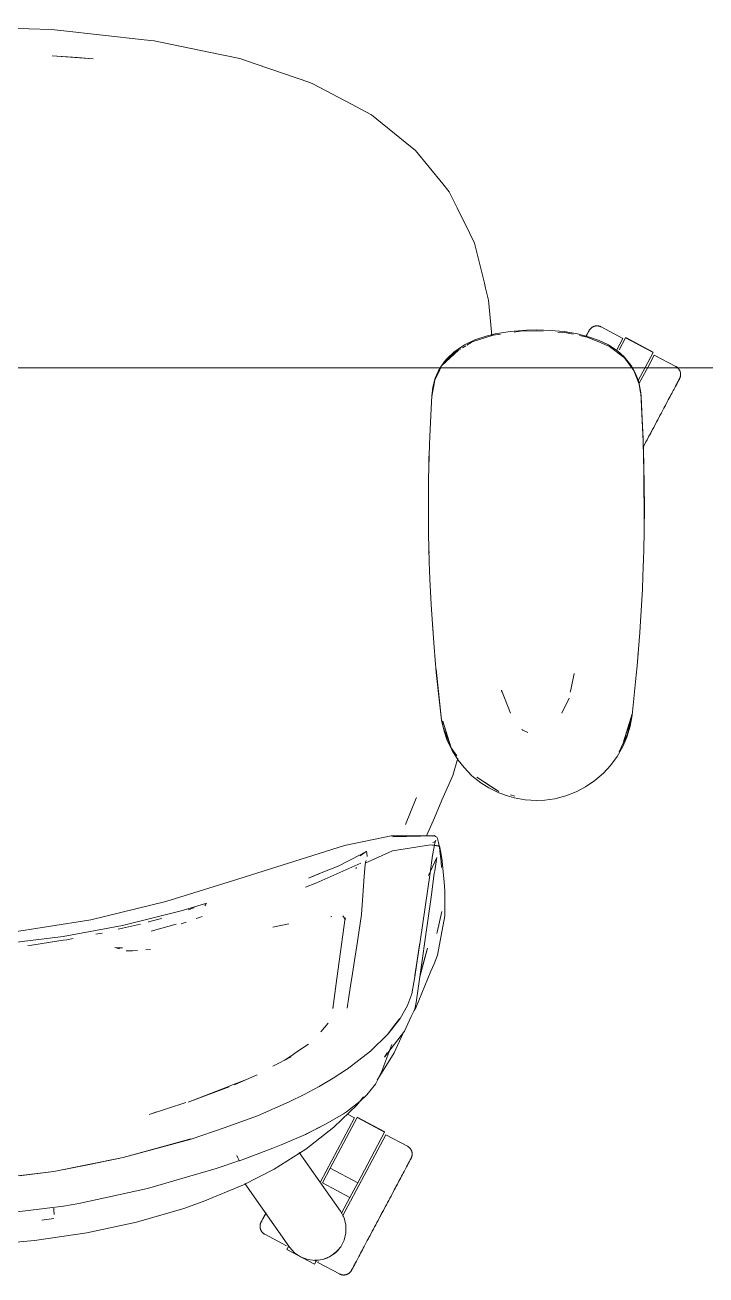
# Model space of a CAD drawing. Header units: millimetres. Extents: x 79795 to 317870, y -36033 to 97293.
# Drawn here: x 163740 to 164046, y 15942 to 16503 of the extents above; entities that cross this region are included whole.
import ezdxf

# ---------------------------------------------------------------- set-up
doc = ezdxf.new("R2010")
doc.units = ezdxf.units.MM
doc.header["$MEASUREMENT"] = 0
doc.layers.add('G-IMPT', color=8, linetype='CONTINUOUS', lineweight=9)
doc.layers.add('I-FURN', color=8, linetype='CONTINUOUS', lineweight=9)

msp = doc.modelspace()

# ---------------------------------------------------------------- linework, layer by layer
at = {"layer": 'G-IMPT'}
for p, q in [((163741.98, 16501.67), (163689.8, 16503.38)), ((163741.98, 16501.67), (163751.92, 16501.35)), ((163756.29, 16500.87), (163751.92, 16501.35)), ((163756.29, 16500.87), (163793.74, 16496.74)), ((163798.16, 16496.25), (163793.74, 16496.74)), ((163819.1, 16491.9), (163798.16, 16496.25)), ((163752.46, 16489.47), (163763.79, 16488.83)), ((163752.46, 16489.47), (163770.74, 16488.22)), ((163770.74, 16488.22), (163763.79, 16488.83)), ((163819.1, 16491.9), (163822.78, 16491.14)), ((163822.78, 16491.14), (163836.6, 16488.27)), ((163844.04, 16485.75), (163836.6, 16488.27)), ((163844.04, 16485.75), (163868.13, 16477.6)), ((163869.79, 16476.73), (163868.13, 16477.6)), ((163889.29, 16466.43), (163869.79, 16476.73)), ((163889.29, 16466.43), (163890.67, 16465.7)), ((163895.8, 16463), (163890.67, 16465.7)), ((163895.8, 16463), (163910.93, 16450.79)), ((163915.6, 16447.03), (163910.93, 16450.79)), ((163927.77, 16432.08), (163915.6, 16447.03)), ((163927.77, 16432.08), (163930.74, 16428.43)), ((163930.74, 16428.43), (163934.27, 16421.26)), ((163939.91, 16409.8), (163934.27, 16421.26)), ((163939.91, 16409.8), (163942.06, 16405.43)), ((163942.06, 16405.43), (163946.46, 16387.49)), ((163946.46, 16387.49), (163947.05, 16385.12)), ((163948.34, 16379.83), (163947.05, 16385.12)), ((163949.79, 16363.95), (163948.34, 16379.83)), ((163951.25, 16364.63), (163958.01, 16365.75)), ((163965.33, 16366.32), (163958.01, 16365.75)), ((163962.67, 16365.81), (163959.89, 16365.42)), ((163962.67, 16365.81), (163969.83, 16366.04)), ((163965.33, 16366.32), (163969.83, 16366.41)), ((163969.83, 16366.41), (163976.17, 16366.23)), ((163972.94, 16365.85), (163969.83, 16366.04)), ((163982.32, 16365.67), (163976.17, 16366.23)), ((163982.66, 16365.25), (163979.45, 16365.45)), ((163982.32, 16365.67), (163988.25, 16364.67)), ((163986.41, 16364.48), (163982.66, 16365.25)), ((163937.6, 16359.71), (163936.23, 16358.9)), ((163938.1, 16359.31), (163936.66, 16358.44)), ((163942.24, 16361.92), (163937.6, 16359.71)), ((163941.02, 16361.05), (163938.56, 16359.59)), ((163950.41, 16364.08), (163941.02, 16361.05)), ((163947.32, 16363.65), (163942.24, 16361.92)), ((163947.32, 16363.65), (163951.25, 16364.63)), ((163953.7, 16364.54), (163950.41, 16364.08)), ((163993.73, 16363.24), (163988.25, 16364.67)), ((163992.62, 16363.21), (163989.16, 16363.92)), ((163992.62, 16363.21), (163998.24, 16360.89)), ((163993.73, 16363.24), (163998.07, 16361.65)), ((164002.14, 16359.67), (163998.07, 16361.65)), ((164002.64, 16359.05), (163998.24, 16360.89)), ((164002.14, 16359.67), (164006.19, 16357.02)), ((163934.8, 16357.28), (163927.41, 16350.38)), ((163932.71, 16356.09), (163927.41, 16350.38)), ((163929.72, 16353.59), (163928.59, 16352.27)), ((163933.18, 16355.87), (163929.64, 16352.79)), ((163929.72, 16353.59), (163932.77, 16356.46)), ((163935.87, 16357.97), (163932.71, 16356.09)), ((163932.77, 16356.46), (163936.23, 16358.9)), ((163934.8, 16357.28), (163933.33, 16356)), ((164009.43, 16353.83), (164002.64, 16359.05)), ((164006.19, 16357.02), (164009.23, 16354.35)), ((164012.31, 16350.61), (164009.23, 16354.35)), ((164012.7, 16349.41), (164009.43, 16353.83)), ((163926.31, 16348.14), (163924.2, 16343.88)), ((163926.39, 16349.05), (163924.4, 16344.73)), ((163926.31, 16348.14), (163926.93, 16349.41)), ((163926.63, 16349.41), (163928.59, 16352.27)), ((163927.41, 16350.38), (163929.64, 16352.79)), ((164012.99, 16349.41), (164012.31, 16350.61)), ((164013.59, 16348.2), (164012.7, 16349.41)), ((164014.26, 16347.17), (164012.99, 16349.41)), ((164016.01, 16342.01), (164013.59, 16348.2)), ((163924.2, 16343.88), (163922.83, 16336.54)), ((163923.33, 16340.77), (163924.4, 16344.73)), ((164014.26, 16347.17), (164015.66, 16343.53)), ((164016.02, 16342.19), (164015.66, 16343.53)), ((163922.55, 16331.1), (163922.83, 16336.76)), ((163922.83, 16336.76), (163923.33, 16340.77)), ((164016.01, 16342.01), (164016.59, 16338.16)), ((164016.02, 16342.19), (164016.47, 16339.79)), ((164016.72, 16338.14), (164016.47, 16339.79)), ((164017.77, 16317.57), (164016.72, 16338.14)), ((164017.81, 16316.36), (164016.72, 16338.14)), ((164016.72, 16338.14), (164016.83, 16336.54)), ((163922.55, 16331.1), (163921.93, 16318.54)), ((164017.81, 16316.36), (164016.83, 16336.54)), ((163921.43, 16299.33), (163921.81, 16314.99)), ((163921.81, 16314.99), (163921.93, 16318.54)), ((164018.27, 16296.17), (164017.77, 16317.57)), ((164018.11, 16306.01), (164017.77, 16317.57)), ((164017.77, 16317.57), (164017.81, 16316.36)), ((164018.27, 16296.17), (164017.81, 16316.36)), ((163921.75, 16311.59), (163921.61, 16308.27)), ((163921.61, 16306.05), (163921.61, 16308.27)), ((164018.23, 16275.99), (164018.11, 16306.01)), ((164018.27, 16296.17), (164018.11, 16306.01)), ((164018.11, 16306.01), (164018.32, 16286.78)), ((163921.43, 16299.33), (163921.38, 16294.81)), ((164018.25, 16298.21), (164018.18, 16300.12)), ((164018.23, 16296.17), (164018.25, 16298.21)), ((163921.38, 16294.81), (163921.39, 16280.1)), ((164018.23, 16275.99), (164018.27, 16296.17)), ((164018.23, 16275.99), (164018.32, 16286.78)), ((163921.46, 16274.63), (163921.39, 16280.1)), ((164018.23, 16275.99), (164018.06, 16267.57)), ((163921.46, 16274.63), (163921.75, 16262.32)), ((163921.6, 16267.85), (163921.6, 16269.93)), ((163921.67, 16266.19), (163921.6, 16267.85)), ((164017.67, 16255.81), (164018.06, 16267.57)), ((164017.92, 16262.63), (164017.94, 16264.13)), ((163922.05, 16254.44), (163921.75, 16262.32)), ((164017.81, 16260.7), (164017.92, 16262.63)), ((163922.05, 16254.44), (163922.59, 16243.14)), ((164017.67, 16255.81), (164017.42, 16249.79)), ((164016.61, 16235.65), (164017.42, 16249.79)), ((163923.15, 16234.27), (163922.59, 16243.14)), ((164016.28, 16230.56), (164016.61, 16235.65)), ((163923.15, 16234.27), (163923.88, 16223.98)), ((163923.29, 16232.22), (163923.2, 16234.13)), ((163923.29, 16232.22), (163923.42, 16230.81)), ((164016.28, 16230.56), (164015.04, 16215.5)), ((163924.86, 16212.58), (163923.88, 16223.98)), ((164015.63, 16222.38), (164015.46, 16220.7)), ((163927.22, 16191.14), (163924.76, 16214.1)), ((163924.76, 16214.1), (163926.88, 16193.96)), ((164015.04, 16215.5), (164014.69, 16211.37)), ((163927.22, 16191.14), (163924.86, 16212.58)), ((163986.82, 16212.16), (163985.24, 16204.73)), ((164014.69, 16211.37), (164012.78, 16193.45)), ((163954.11, 16204.66), (163954.29, 16203.79)), ((163954.11, 16204.66), (163958.26, 16194.24)), ((163984.99, 16203.79), (163985.24, 16204.73)), ((163981.21, 16194.33), (163984.48, 16201.11)), ((163927.22, 16191.14), (163926.88, 16193.96)), ((163927.22, 16191.14), (163928.37, 16186.18)), ((163927.43, 16191.07), (163928.01, 16188.01)), ((164012.78, 16193.96), (164008.95, 16181.5)), ((164010.74, 16184.99), (164012.66, 16193.4)), ((164012.78, 16193.96), (164011.87, 16190.65)), ((164012.78, 16193.45), (164011.89, 16188.4)), ((163931.62, 16178.79), (163927.8, 16190.65)), ((163930.71, 16181.5), (163927.8, 16190.65)), ((163928.01, 16188.01), (163931.62, 16178.79)), ((163929.82, 16182.05), (163928.37, 16186.18)), ((163963.78, 16186.71), (163963.33, 16187.01)), ((163966.01, 16185.7), (163963.78, 16186.71)), ((164008.95, 16181.5), (164011.87, 16190.65)), ((164010.42, 16183.54), (164011.89, 16188.4)), ((163932.01, 16177.47), (163929.82, 16182.05)), ((163931.62, 16178.79), (163930.71, 16181.5)), ((164010.74, 16184.99), (164007, 16176.93)), ((164008.61, 16179.3), (164010.42, 16183.54)), ((163931.62, 16178.79), (163934.04, 16175.21)), ((163932.01, 16177.47), (163934.74, 16173.14)), ((163932.3, 16166.31), (163934.55, 16174.13)), ((164003.11, 16170.78), (164006.1, 16174.86)), ((164008.61, 16179.3), (164006.1, 16174.86)), ((163937.36, 16169.84), (163934.74, 16173.14)), ((163940.91, 16166.23), (163937.36, 16169.84)), ((164003.11, 16170.78), (163999.94, 16167.34)), ((163932.3, 16166.31), (163927.44, 16155.18)), ((163940.91, 16166.23), (163944.89, 16163.04)), ((163953.04, 16159.18), (163943.09, 16165.5)), ((163949.36, 16161.34), (163943.09, 16165.5)), ((163948.43, 16160.78), (163944.89, 16163.04)), ((163991.94, 16161.19), (163996.1, 16164.02)), ((163996.1, 16164.02), (163999.94, 16167.34)), ((163952.94, 16158.53), (163948.43, 16160.78)), ((163953.04, 16159.18), (163949.36, 16161.34)), ((163952.94, 16158.53), (163957.72, 16156.82)), ((163958.15, 16157.62), (163960.18, 16157)), ((163978.19, 16155.9), (163983.06, 16157.16)), ((163987.77, 16159), (163983.06, 16157.16)), ((163991.94, 16161.19), (163987.77, 16159)), ((163910.99, 16144.29), (163915.91, 16156.15)), ((163916.02, 16156.41), (163915.91, 16156.15)), ((163927.44, 16155.18), (163924.02, 16147.35)), ((163959.84, 16156.26), (163957.72, 16156.82)), ((163964.79, 16155.38), (163959.84, 16156.26)), ((163969.83, 16155.08), (163964.79, 16155.38)), ((163969.83, 16155.08), (163973.68, 16155.26)), ((163978.19, 16155.9), (163973.68, 16155.26)), ((163924.02, 16147.35), (163920.45, 16139.18)), ((163833.36, 16118.96), (163883.6, 16134.95)), ((163883.6, 16134.95), (163904.56, 16139.15)), ((163904.56, 16139.15), (163923.42, 16139.19)), ((163905.26, 16132.52), (163922.3, 16135.23)), ((163905.44, 16138.71), (163923.89, 16139.29)), ((163905.44, 16138.71), (163923.42, 16139.19)), ((163925.88, 16134.54), (163922.3, 16135.23)), ((163925.88, 16134.54), (163922.34, 16135.17)), ((163922.34, 16135.17), (163926.29, 16134.78)), ((163924, 16139.32), (163923.14, 16139.13)), ((163923.14, 16139.13), (163923.25, 16139.15)), ((163923.42, 16139.19), (163923.25, 16139.15)), ((163924.35, 16136.68), (163923.25, 16130.42)), ((163923.81, 16136.34), (163923.31, 16136.26)), ((163923.89, 16139.29), (163923.42, 16139.19)), ((163923.81, 16136.34), (163924.35, 16136.66)), ((163924, 16139.32), (163924.58, 16138.92)), ((163924.19, 16136.06), (163924.74, 16137.16)), ((163924.19, 16136.06), (163924.35, 16136.68)), ((163924.35, 16136.66), (163924.74, 16137.16)), ((163925.07, 16138.55), (163924.58, 16138.92)), ((163925.07, 16138.55), (163925.39, 16138.01)), ((163925.94, 16136.15), (163925.39, 16138.01)), ((163926.48, 16132.87), (163925.94, 16136.15)), ((163926.74, 16132.46), (163926.29, 16134.78)), ((163880.88, 16125.53), (163890.99, 16130.8)), ((163893.45, 16132.15), (163890.74, 16130.31)), ((163893.45, 16132.15), (163890.99, 16130.8)), ((163905.26, 16132.52), (163892.96, 16126.93)), ((163893.45, 16132.15), (163893.28, 16132.19)), ((163893.58, 16132.13), (163893.45, 16132.15)), ((163893.72, 16131.44), (163893.58, 16132.13)), ((163893.89, 16129.91), (163893.72, 16131.44)), ((163921.36, 16121.46), (163925.15, 16129.45)), ((163922.13, 16122.56), (163923.25, 16130.42)), ((163925.15, 16129.45), (163925.01, 16128.58)), ((163926.48, 16132.87), (163926.55, 16132.26)), ((163927.07, 16127.57), (163926.55, 16132.26)), ((163926.74, 16132.46), (163927.55, 16128.21)), ((163870.78, 16117.97), (163890.93, 16126.9)), ((163880.88, 16125.53), (163872.41, 16122.27)), ((163888.77, 16124.52), (163889.04, 16124.96)), ((163892.54, 16121.1), (163892.79, 16124.51)), ((163892.83, 16124.88), (163892.79, 16124.51)), ((163892.83, 16124.88), (163893.11, 16127.34)), ((163893.11, 16127.34), (163893.14, 16127.4)), ((163893.41, 16128.17), (163893.14, 16127.4)), ((163924.18, 16123.56), (163923.96, 16122.26)), ((163925.01, 16128.58), (163924.18, 16123.56)), ((163927.07, 16127.57), (163927.28, 16124.98)), ((163927.59, 16127.74), (163927.55, 16128.21)), ((163928.39, 16118.41), (163927.59, 16127.74)), ((163833.36, 16118.96), (163803.38, 16109.78)), ((163866.19, 16116.23), (163870.78, 16117.97)), ((163867.51, 16120.25), (163872.62, 16122.28)), ((163872.41, 16122.27), (163867.51, 16120.25)), ((163872.62, 16122.28), (163869.08, 16120.88)), ((163892.54, 16121.1), (163891.9, 16112.25)), ((163917.58, 16091.69), (163922.13, 16122.56)), ((163922.52, 16111.6), (163923.96, 16122.26)), ((163928.39, 16118.41), (163928.74, 16114.46)), ((163891.28, 16104.01), (163891.9, 16112.25)), ((163928.74, 16114.46), (163928.73, 16110.29)), ((163769.7, 16101.46), (163803.38, 16109.78)), ((163810.34, 16105.55), (163820.76, 16108.62)), ((163815.53, 16106.71), (163813.43, 16105.96)), ((163815.53, 16106.71), (163816.19, 16106.95)), ((163821.03, 16108.69), (163820.76, 16108.62)), ((163821.02, 16107.73), (163821.4, 16108.34)), ((163821.02, 16107.73), (163821.16, 16107.94)), ((163821.33, 16108.76), (163821.03, 16108.69)), ((163821.56, 16108.82), (163821.33, 16108.76)), ((163821.79, 16108.73), (163821.56, 16108.82)), ((163922.52, 16111.6), (163915.85, 16064.38)), ((163928.71, 16103.32), (163928.73, 16110.29)), ((163769.7, 16101.46), (163731.78, 16095.47)), ((163784.02, 16099), (163810.34, 16105.55)), ((163796.91, 16100.85), (163795.77, 16100.53)), ((163796.91, 16100.85), (163800.91, 16101.97)), ((163800.91, 16101.97), (163801.6, 16102.17)), ((163818.09, 16102.42), (163817.08, 16102.05)), ((163818.09, 16102.42), (163819.75, 16103.03)), ((163877.94, 16102.92), (163877.6, 16102.87)), ((163880.27, 16075.08), (163884.01, 16102.42)), ((163882.89, 16103.27), (163884.14, 16101.71)), ((163884.01, 16102.42), (163884.06, 16102.15)), ((163884.1, 16101.92), (163884.06, 16102.15)), ((163891.27, 16103.93), (163889.06, 16088.72)), ((163891.27, 16103.93), (163891.28, 16104.01)), ((163927.3, 16105.18), (163925.25, 16095.88)), ((163928.71, 16103.32), (163925.47, 16085.62)), ((163784.02, 16099), (163757.35, 16094.07)), ((163771.98, 16095.03), (163774.79, 16095.56)), ((163782.03, 16097.23), (163784, 16097.68)), ((163790.75, 16099.23), (163784, 16097.68)), ((163790.75, 16099.23), (163792.05, 16099.57)), ((163795.77, 16100.53), (163795.59, 16100.49)), ((163808.14, 16099.52), (163796.84, 16096.36)), ((163810.32, 16099.71), (163812.54, 16100.43)), ((163851.47, 16098.24), (163858.72, 16099.65)), ((163925.25, 16095.88), (163925.1, 16095.3)), ((163757.35, 16094.07), (163730.43, 16090.77)), ((163743.2, 16090.15), (163741.54, 16089.97)), ((163751.72, 16091.45), (163743.2, 16090.15)), ((163751.72, 16091.45), (163757.34, 16092.3)), ((163757.34, 16092.3), (163758.97, 16092.55)), ((163761.88, 16093.1), (163758.97, 16092.55)), ((163917.48, 16091.09), (163915.19, 16075.92)), ((163917.58, 16091.69), (163915.25, 16076.5)), ((163917.48, 16091.09), (163915.25, 16076.5)), ((163781.66, 16088.9), (163780.61, 16089.11)), ((163780.61, 16089.11), (163782.56, 16088.43)), ((163781.66, 16088.9), (163783.96, 16088.87)), ((163783.82, 16088.85), (163783.96, 16088.87)), ((163785.67, 16087.57), (163790.72, 16087.66)), ((163785.67, 16087.57), (163788.45, 16087.58)), ((163790.72, 16087.66), (163788.45, 16087.58)), ((163794.52, 16087.98), (163796.61, 16088.19)), ((163888.82, 16087.16), (163886.95, 16075.39)), ((163889.06, 16088.72), (163888.82, 16087.16)), ((163920.98, 16088.8), (163917.47, 16075.86)), ((163920.98, 16088.8), (163917.62, 16076.91)), ((163925.47, 16085.62), (163923.88, 16081.77)), ((163915.69, 16061.95), (163922.49, 16078.4)), ((163922.49, 16078.4), (163923.88, 16081.77)), ((163880.27, 16075.08), (163878.49, 16061.73)), ((163885.63, 16066.9), (163886.69, 16073.73)), ((163886.69, 16073.73), (163886.95, 16075.39)), ((163913.89, 16068.25), (163915.19, 16075.92)), ((163912.13, 16063.46), (163913.89, 16068.25)), ((163878.49, 16061.73), (163878.64, 16062.2)), ((163885.63, 16066.9), (163884.88, 16061.82)), ((163908.63, 16057.2), (163911.92, 16063.04)), ((163912.13, 16063.46), (163911.92, 16063.04)), ((163914.92, 16060.78), (163915.69, 16061.95)), ((163915.85, 16064.38), (163915.2, 16061.39)), ((163908.31, 16056.98), (163902.91, 16050.03)), ((163903.21, 16050.24), (163908.63, 16057.2)), ((163908.31, 16056.98), (163905.72, 16053.6)), ((163910.57, 16051.45), (163913.64, 16058.03)), ((163913.64, 16058.03), (163915.2, 16061.39)), ((163872.99, 16051.23), (163876.33, 16055.14)), ((163901.66, 16039.8), (163910.57, 16051.45)), ((163902.91, 16050.03), (163905.72, 16053.6)), ((163905.95, 16041.69), (163909.93, 16050.32)), ((163861.23, 16041.46), (163866.36, 16044.96)), ((163866.36, 16044.96), (163867.46, 16045.71)), ((163903.21, 16050.24), (163895.31, 16042.5)), ((163904.89, 16045.46), (163900.38, 16033.55)), ((163851.56, 16035.83), (163859.67, 16040.01)), ((163856.89, 16038.51), (163860.65, 16041.07)), ((163856.89, 16038.51), (163859.67, 16040.01)), ((163860.65, 16041.07), (163861.23, 16041.46)), ((163895.31, 16042.5), (163884.88, 16034.48)), ((163898.82, 16030.24), (163905.95, 16041.69)), ((163901.66, 16039.8), (163902.77, 16041.75)), ((163878.52, 16030.43), (163884.62, 16034.31)), ((163884.88, 16034.48), (163884.62, 16034.31)), ((163899.31, 16031.32), (163900.38, 16033.55)), ((163839.67, 16029.76), (163832.59, 16027.04)), ((163839.67, 16029.76), (163834.23, 16027.45)), ((163844.52, 16031.95), (163839.67, 16029.76)), ((163878.52, 16030.43), (163872.29, 16026.66)), ((163898.13, 16028.88), (163897.52, 16027.75)), ((163898.13, 16028.88), (163899.31, 16031.32)), ((163898.82, 16030.24), (163898.32, 16029.47)), ((163813.42, 16019.66), (163831.82, 16026.48)), ((163813.42, 16019.66), (163830.86, 16026.37)), ((163830.86, 16026.37), (163832.59, 16027.04)), ((163865.5, 16023.09), (163858.78, 16019.71)), ((163865.5, 16023.09), (163872.29, 16026.66)), ((163890.63, 16019.99), (163893.65, 16022.88)), ((163897.52, 16027.75), (163893.65, 16022.88)), ((163795.94, 16014.13), (163812.43, 16019.38)), ((163844.55, 16013.53), (163858.78, 16019.71)), ((163889.21, 16018.32), (163878.92, 16008.36)), ((163890.63, 16019.99), (163884.5, 16015.27)), ((163892.21, 16021.99), (163889.21, 16018.32)), ((163795.94, 16014.13), (163799.38, 16015.2)), ((163844.55, 16013.53), (163829.67, 16008.07)), ((163875.21, 16009.68), (163883.21, 16014.41)), ((163884.5, 16015.27), (163883.21, 16014.41)), ((163814.75, 16003.06), (163829.67, 16008.07)), ((163866.16, 16005.15), (163875.21, 16009.68)), ((163866.16, 16005.15), (163874.61, 16009.37)), ((163866.31, 15998.56), (163878.92, 16008.36)), ((163866.6, 16005.37), (163875.21, 16009.68)), ((163875.21, 16009.68), (163874.61, 16009.37)), ((163784.26, 15994.68), (163814.67, 16003.11)), ((163784.26, 15994.68), (163814.75, 16003.06)), ((163801.5, 15999.33), (163814.67, 16003.11)), ((163855.2, 16000.38), (163851.52, 15998.9)), ((163866.16, 16005.15), (163855.2, 16000.38)), ((163866.6, 16005.37), (163866.16, 16005.15)), ((163784.26, 15994.68), (163753.13, 15988.5)), ((163784.26, 15994.68), (163753.21, 15988.51)), ((163784.26, 15994.68), (163769.23, 15991.6)), ((163801.5, 15999.33), (163784.26, 15994.68)), ((163835.78, 15994.6), (163835.35, 15995.65)), ((163835.35, 15995.65), (163835.58, 15995.06)), ((163835.78, 15994.6), (163835.58, 15995.06)), ((163835.78, 15994.6), (163836.05, 15993.95)), ((163835.78, 15994.6), (163836.16, 15993.77)), ((163851.52, 15998.9), (163836.56, 15993.33)), ((163866.31, 15998.56), (163852.02, 15989.58)), ((163753.13, 15988.5), (163769.23, 15991.6)), ((163795.19, 15980.82), (163826.02, 15989.76)), ((163826.02, 15989.76), (163829.63, 15990.96)), ((163836.56, 15993.37), (163829.63, 15990.96)), ((163836.05, 15993.95), (163836.16, 15993.77)), ((163836.43, 15993.36), (163836.16, 15993.77)), ((163836.16, 15993.77), (163836.38, 15993.37)), ((163836.43, 15993.36), (163836.38, 15993.37)), ((163836.43, 15993.36), (163836.56, 15993.37)), ((163836.56, 15993.33), (163836.43, 15993.36)), ((163852.02, 15989.58), (163838.24, 15982.49)), ((163721.57, 15984.72), (163753.13, 15988.5)), ((163721.61, 15984.68), (163753.21, 15988.51)), ((163753.13, 15988.5), (163737.65, 15986.56)), ((163795.19, 15980.82), (163764.4, 15974.15)), ((163820.27, 15974.97), (163838.24, 15982.49)), ((163727.31, 15969.15), (163757.48, 15972.97)), ((163753.17, 15971.17), (163753.14, 15971.96)), ((163757.48, 15972.97), (163764.4, 15974.15)), ((163811.54, 15971.9), (163790.29, 15965.72)), ((163811.54, 15971.9), (163820.27, 15974.97)), ((163753.21, 15967.32), (163747.8, 15966.67)), ((163753.17, 15971.17), (163753.24, 15969.08)), ((163753.24, 15969.08), (163753.24, 15969.19)), ((163767.93, 15960.91), (163744.51, 15957.42)), ((163790.29, 15965.72), (163767.93, 15960.91)), ((163744.51, 15957.42), (163718.94, 15955.16))]:
    msp.add_line(p, q, dxfattribs=at)
at = {"layer": 'I-FURN'}
for p, q in [((163992.84, 16364.84), (163992.66, 16364.51)), ((163992.74, 16364.67), (163992.91, 16364.99)), ((163992.99, 16365.14), (163992.84, 16364.84)), ((163992.91, 16364.99), (163993.06, 16365.26)), ((163993.13, 16365.4), (163992.99, 16365.14)), ((163993.06, 16365.26), (163993.19, 16365.51)), ((163993.25, 16365.62), (163993.13, 16365.4)), ((163993.19, 16365.51), (163993.3, 16365.71)), ((163993.34, 16365.8), (163993.25, 16365.62)), ((163993.3, 16365.71), (163993.38, 16365.87)), ((163993.42, 16365.94), (163993.34, 16365.8)), ((163993.38, 16365.87), (163993.45, 16365.99)), ((163993.47, 16366.04), (163993.42, 16365.94)), ((163993.45, 16365.99), (163993.49, 16366.07)), ((163993.5, 16366.1), (163993.47, 16366.04)), ((163993.49, 16366.07), (163993.51, 16366.11)), ((163993.52, 16366.12), (163993.5, 16366.1)), ((163993.51, 16366.11), (163993.52, 16366.12)), ((163993.52, 16366.12), (163993.59, 16366.26)), ((163993.59, 16366.26), (163993.68, 16366.4)), ((163993.68, 16366.4), (163993.77, 16366.53)), ((163993.77, 16366.53), (163993.86, 16366.66)), ((163993.86, 16366.66), (163993.96, 16366.79)), ((163993.96, 16366.79), (163994.07, 16366.91)), ((163994.07, 16366.91), (163994.18, 16367.03)), ((163994.18, 16367.03), (163994.29, 16367.14)), ((163994.29, 16367.14), (163994.41, 16367.25)), ((163994.41, 16367.25), (163994.53, 16367.36)), ((163994.53, 16367.36), (163994.66, 16367.46)), ((163994.66, 16367.46), (163994.79, 16367.55)), ((163994.79, 16367.55), (163994.93, 16367.64)), ((163994.93, 16367.64), (163995.06, 16367.72)), ((163995.06, 16367.72), (163995.21, 16367.8)), ((163995.21, 16367.8), (163995.35, 16367.87)), ((163995.35, 16367.87), (163995.5, 16367.94)), ((163995.5, 16367.94), (163995.65, 16368)), ((163995.65, 16368), (163995.8, 16368.05)), ((163995.8, 16368.05), (163995.95, 16368.1)), ((163995.95, 16368.1), (163996.11, 16368.14)), ((163996.11, 16368.14), (163996.26, 16368.18)), ((163996.26, 16368.18), (163996.42, 16368.2)), ((163996.42, 16368.2), (163996.58, 16368.23)), ((163996.58, 16368.23), (163996.74, 16368.24)), ((163996.74, 16368.24), (163996.9, 16368.25)), ((163996.9, 16368.25), (163997.07, 16368.26)), ((163997.07, 16368.26), (163997.23, 16368.25)), ((163997.23, 16368.25), (163997.39, 16368.25)), ((163997.39, 16368.25), (163997.55, 16368.23)), ((163997.55, 16368.23), (163997.71, 16368.21)), ((163997.71, 16368.21), (163997.87, 16368.18)), ((163997.87, 16368.18), (163998.02, 16368.14)), ((163998.02, 16368.14), (163998.18, 16368.1)), ((163998.18, 16368.1), (163998.33, 16368.06)), ((163998.33, 16368.06), (163998.49, 16368)), ((163998.49, 16368), (163998.64, 16367.94)), ((163998.64, 16367.94), (163998.78, 16367.88)), ((163998.78, 16367.88), (163998.93, 16367.81)), ((163998.93, 16367.81), (163998.97, 16367.79)), ((164008.65, 16362.64), (163998.97, 16367.79)), ((163992.12, 16363.49), (163992.34, 16363.92)), ((163992.46, 16364.14), (163992.24, 16363.73)), ((163992.34, 16363.92), (163992.55, 16364.31)), ((163992.66, 16364.51), (163992.46, 16364.14)), ((163992.55, 16364.31), (163992.74, 16364.67)), ((164005.89, 16357.44), (164008.65, 16362.64)), ((164007.07, 16357.53), (164009.88, 16362.82)), ((164009.88, 16362.82), (164022.24, 16356.25)), ((164022.33, 16356.42), (164009.97, 16362.99)), ((164022.24, 16356.25), (164018.68, 16349.55)), ((164019.97, 16349.84), (164022.78, 16355.12)), ((164032.46, 16349.97), (164022.78, 16355.12)), ((162889.83, 16349.41), (164489.83, 16349.41)), ((164489.83, 16349.41), (162889.83, 16349.41)), ((164018.68, 16349.55), (164015.59, 16343.74)), ((164016.04, 16342.46), (164019.97, 16349.84)), ((164032.46, 16349.97), (164032.61, 16349.9)), ((164032.61, 16349.9), (164032.74, 16349.81)), ((164032.74, 16349.81), (164032.88, 16349.72)), ((164032.88, 16349.72), (164033.01, 16349.63)), ((164033.01, 16349.63), (164033.13, 16349.53)), ((164033.13, 16349.53), (164033.26, 16349.42)), ((164033.26, 16349.42), (164033.37, 16349.31)), ((164033.37, 16349.31), (164033.49, 16349.2)), ((164033.49, 16349.2), (164033.6, 16349.08)), ((164033.6, 16349.08), (164033.7, 16348.96)), ((164033.7, 16348.96), (164033.8, 16348.83)), ((164033.8, 16348.83), (164033.89, 16348.7)), ((164033.89, 16348.7), (164033.98, 16348.56)), ((164033.98, 16348.56), (164034.07, 16348.43)), ((164034.07, 16348.43), (164034.14, 16348.28)), ((164034.14, 16348.28), (164034.22, 16348.14)), ((164034.22, 16348.14), (164034.28, 16347.99)), ((164034.28, 16347.99), (164034.34, 16347.84)), ((164032.73, 16341.89), (164032.96, 16342.32)), ((164033.08, 16342.54), (164032.86, 16342.13)), ((164032.96, 16342.32), (164033.17, 16342.72)), ((164033.27, 16342.91), (164033.08, 16342.54)), ((164033.17, 16342.72), (164033.36, 16343.07)), ((164033.45, 16343.25), (164033.27, 16342.91)), ((164033.36, 16343.07), (164033.53, 16343.39)), ((164033.61, 16343.55), (164033.45, 16343.25)), ((164033.53, 16343.39), (164033.68, 16343.67)), ((164033.75, 16343.8), (164033.61, 16343.55)), ((164033.68, 16343.67), (164033.8, 16343.91)), ((164033.86, 16344.02), (164033.75, 16343.8)), ((164033.8, 16343.91), (164033.91, 16344.11)), ((164033.96, 16344.2), (164033.86, 16344.02)), ((164033.91, 16344.11), (164034, 16344.27)), ((164034.03, 16344.34), (164033.96, 16344.2)), ((164034, 16344.27), (164034.06, 16344.39)), ((164034.09, 16344.44), (164034.03, 16344.34)), ((164034.06, 16344.39), (164034.11, 16344.48)), ((164034.12, 16344.5), (164034.09, 16344.44)), ((164034.11, 16344.48), (164034.13, 16344.52)), ((164034.13, 16344.52), (164034.12, 16344.5)), ((164034.15, 16344.56), (164034.13, 16344.52)), ((164034.13, 16344.52), (164034.13, 16344.52)), ((164034.22, 16344.71), (164034.15, 16344.56)), ((164034.29, 16344.85), (164034.22, 16344.71)), ((164034.35, 16345), (164034.29, 16344.85)), ((164034.34, 16347.84), (164034.4, 16347.69)), ((164034.4, 16345.16), (164034.35, 16345)), ((164034.4, 16347.69), (164034.44, 16347.54)), ((164034.45, 16345.31), (164034.4, 16345.16)), ((164034.44, 16347.54), (164034.49, 16347.38)), ((164034.49, 16345.47), (164034.45, 16345.31)), ((164034.49, 16347.38), (164034.52, 16347.23)), ((164034.52, 16345.62), (164034.49, 16345.47)), ((164034.52, 16347.23), (164034.55, 16347.07)), ((164034.55, 16345.78), (164034.52, 16345.62)), ((164034.55, 16347.07), (164034.57, 16346.91)), ((164034.57, 16345.94), (164034.55, 16345.78)), ((164034.57, 16346.91), (164034.59, 16346.75)), ((164034.59, 16346.1), (164034.57, 16345.94)), ((164034.59, 16346.75), (164034.6, 16346.59)), ((164034.6, 16346.26), (164034.59, 16346.1)), ((164034.6, 16346.59), (164034.6, 16346.42)), ((164034.6, 16346.42), (164034.6, 16346.26)), ((164029.87, 16336.51), (164030.25, 16337.23)), ((164030.25, 16337.23), (164030.62, 16337.92)), ((164030.62, 16337.92), (164030.97, 16338.59)), ((164030.97, 16338.59), (164031.31, 16339.22)), ((164031.31, 16339.22), (164031.63, 16339.82)), ((164031.8, 16340.13), (164031.49, 16339.55)), ((164031.63, 16339.82), (164031.93, 16340.39)), ((164032.09, 16340.68), (164031.8, 16340.13)), ((164031.93, 16340.39), (164032.22, 16340.93)), ((164032.36, 16341.2), (164032.09, 16340.68)), ((164032.22, 16340.93), (164032.48, 16341.43)), ((164032.62, 16341.68), (164032.36, 16341.2)), ((164032.48, 16341.43), (164032.73, 16341.89)), ((164032.86, 16342.13), (164032.62, 16341.68)), ((164027.06, 16331.23), (164026.59, 16330.34)), ((164026.81, 16330.75), (164027.28, 16331.64)), ((164027.53, 16332.11), (164027.06, 16331.23)), ((164027.28, 16331.64), (164027.74, 16332.51)), ((164027.99, 16332.97), (164027.53, 16332.11)), ((164027.74, 16332.51), (164028.19, 16333.36)), ((164028.43, 16333.8), (164027.99, 16332.97)), ((164028.19, 16333.36), (164028.63, 16334.18)), ((164028.63, 16334.18), (164029.06, 16334.98)), ((164029.06, 16334.98), (164029.47, 16335.76)), ((164029.47, 16335.76), (164029.87, 16336.51)), ((164024.08, 16325.63), (164023.56, 16324.65)), ((164023.8, 16325.1), (164024.32, 16326.07)), ((164024.6, 16326.59), (164024.08, 16325.63)), ((164024.32, 16326.07), (164024.83, 16327.04)), ((164025.11, 16327.55), (164024.6, 16326.59)), ((164024.83, 16327.04), (164025.34, 16327.99)), ((164025.61, 16328.5), (164025.11, 16327.55)), ((164025.34, 16327.99), (164025.84, 16328.93)), ((164026.1, 16329.43), (164025.61, 16328.5)), ((164025.84, 16328.93), (164026.33, 16329.85)), ((164026.59, 16330.34), (164026.1, 16329.43)), ((164026.33, 16329.85), (164026.81, 16330.75)), ((164020.62, 16319.12), (164021.16, 16320.12)), ((164021.44, 16320.66), (164020.91, 16319.66)), ((164021.16, 16320.12), (164021.69, 16321.12)), ((164021.98, 16321.67), (164021.44, 16320.66)), ((164021.69, 16321.12), (164022.22, 16322.13)), ((164022.51, 16322.67), (164021.98, 16321.67)), ((164022.22, 16322.13), (164022.75, 16323.12)), ((164023.04, 16323.66), (164022.51, 16322.67)), ((164022.75, 16323.12), (164023.28, 16324.11)), ((164023.56, 16324.65), (164023.04, 16323.66)), ((164023.28, 16324.11), (164023.8, 16325.1)), ((164018.25, 16314.66), (164017.73, 16313.68)), ((164017.97, 16314.13), (164018.49, 16315.11)), ((164018.78, 16315.65), (164018.25, 16314.66)), ((164018.49, 16315.11), (164019.02, 16316.11)), ((164019.31, 16316.65), (164018.78, 16315.65)), ((164019.02, 16316.11), (164019.55, 16317.11)), ((164019.84, 16317.65), (164019.31, 16316.65)), ((164019.55, 16317.11), (164020.09, 16318.11)), ((164020.37, 16318.65), (164019.84, 16317.65)), ((164020.09, 16318.11), (164020.62, 16319.12)), ((164020.91, 16319.66), (164020.37, 16318.65)), ((163872.83, 15983.81), (163888.09, 16012.51)), ((163877.25, 15989.98), (163889.32, 16012.69)), ((163888.09, 16012.51), (163884.94, 16014.18)), ((163889.32, 16012.69), (163901.68, 16006.12)), ((163901.77, 16006.29), (163889.41, 16012.86)), ((163901.68, 16006.12), (163889.61, 15983.41)), ((163882.76, 15968.39), (163902.22, 16004.99)), ((163911.9, 15999.84), (163902.22, 16004.99)), ((163911.9, 15999.84), (163912.05, 15999.77)), ((163863.36, 15997.01), (163881.86, 15970.58)), ((163912.05, 15999.77), (163912.18, 15999.68)), ((163912.18, 15999.68), (163912.32, 15999.59)), ((163912.32, 15999.59), (163912.45, 15999.5)), ((163912.45, 15999.5), (163912.57, 15999.4)), ((163912.57, 15999.4), (163912.7, 15999.29)), ((163912.7, 15999.29), (163912.81, 15999.18)), ((163912.81, 15999.18), (163912.93, 15999.07)), ((163912.93, 15999.07), (163913.04, 15998.95)), ((163913.04, 15998.95), (163913.14, 15998.83)), ((163913.14, 15998.83), (163913.24, 15998.7)), ((163913.24, 15998.7), (163913.33, 15998.57)), ((163913.33, 15998.57), (163913.42, 15998.43)), ((163913.48, 15994.21), (163913.4, 15994.07)), ((163913.42, 15998.43), (163913.51, 15998.3)), ((163913.44, 15994.14), (163913.5, 15994.26)), ((163913.53, 15994.31), (163913.48, 15994.21)), ((163913.5, 15994.26), (163913.55, 15994.35)), ((163913.51, 15998.3), (163913.58, 15998.15)), ((163913.56, 15994.37), (163913.53, 15994.31)), ((163913.55, 15994.35), (163913.57, 15994.39)), ((163913.57, 15994.39), (163913.56, 15994.37)), ((163913.59, 15994.43), (163913.57, 15994.39)), ((163913.57, 15994.39), (163913.57, 15994.39)), ((163913.58, 15998.15), (163913.66, 15998.01)), ((163913.66, 15994.58), (163913.59, 15994.43)), ((163913.66, 15998.01), (163913.72, 15997.86)), ((163913.73, 15994.72), (163913.66, 15994.58)), ((163913.72, 15997.86), (163913.78, 15997.71)), ((163913.79, 15994.87), (163913.73, 15994.72)), ((163913.78, 15997.71), (163913.84, 15997.56)), ((163913.84, 15995.03), (163913.79, 15994.87)), ((163913.84, 15997.56), (163913.88, 15997.41)), ((163913.89, 15995.18), (163913.84, 15995.03)), ((163913.88, 15997.41), (163913.93, 15997.25)), ((163913.93, 15995.34), (163913.89, 15995.18)), ((163913.93, 15997.25), (163913.96, 15997.1)), ((163913.96, 15995.49), (163913.93, 15995.34)), ((163913.96, 15997.1), (163913.99, 15996.94)), ((163913.99, 15995.65), (163913.96, 15995.49)), ((163913.99, 15996.94), (163914.01, 15996.78)), ((163914.02, 15995.81), (163913.99, 15995.65)), ((163914.01, 15996.78), (163914.03, 15996.62)), ((163914.03, 15995.97), (163914.02, 15995.81)), ((163914.03, 15996.62), (163914.04, 15996.46)), ((163914.04, 15996.13), (163914.03, 15995.97)), ((163914.04, 15996.46), (163914.04, 15996.29)), ((163914.04, 15996.29), (163914.04, 15996.13)), ((163873.72, 15983.34), (163877.25, 15989.98)), ((163877.25, 15989.98), (163889.61, 15983.41)), ((163910.41, 15988.46), (163910.75, 15989.09)), ((163910.75, 15989.09), (163911.07, 15989.69)), ((163911.24, 15990), (163910.93, 15989.42)), ((163911.07, 15989.69), (163911.37, 15990.26)), ((163911.53, 15990.55), (163911.24, 15990)), ((163911.37, 15990.26), (163911.66, 15990.8)), ((163911.8, 15991.07), (163911.53, 15990.55)), ((163911.66, 15990.8), (163911.92, 15991.3)), ((163912.06, 15991.55), (163911.8, 15991.07)), ((163911.92, 15991.3), (163912.17, 15991.76)), ((163912.3, 15992), (163912.06, 15991.55)), ((163912.17, 15991.76), (163912.4, 15992.19)), ((163912.52, 15992.41), (163912.3, 15992)), ((163912.4, 15992.19), (163912.61, 15992.59)), ((163912.71, 15992.78), (163912.52, 15992.41)), ((163912.61, 15992.59), (163912.8, 15992.94)), ((163912.89, 15993.12), (163912.71, 15992.78)), ((163912.8, 15992.94), (163912.97, 15993.26)), ((163913.05, 15993.42), (163912.89, 15993.12)), ((163912.97, 15993.26), (163913.12, 15993.54)), ((163913.19, 15993.67), (163913.05, 15993.42)), ((163913.12, 15993.54), (163913.24, 15993.78)), ((163913.3, 15993.89), (163913.19, 15993.67)), ((163913.24, 15993.78), (163913.35, 15993.98)), ((163913.4, 15994.07), (163913.3, 15993.89)), ((163913.35, 15993.98), (163913.44, 15994.14)), ((163858.94, 15954.52), (163838.92, 15983.11)), ((163873.72, 15983.34), (163886.08, 15976.77)), ((163889.61, 15983.41), (163886.08, 15976.77)), ((163907.18, 15982.38), (163907.63, 15983.23)), ((163907.87, 15983.67), (163907.43, 15982.84)), ((163907.63, 15983.23), (163908.07, 15984.05)), ((163908.07, 15984.05), (163908.5, 15984.85)), ((163908.5, 15984.85), (163908.91, 15985.63)), ((163908.91, 15985.63), (163909.31, 15986.38)), ((163909.31, 15986.38), (163909.69, 15987.1)), ((163909.69, 15987.1), (163910.06, 15987.79)), ((163910.06, 15987.79), (163910.41, 15988.46)), ((163904.55, 15977.42), (163904.04, 15976.46)), ((163904.27, 15976.91), (163904.78, 15977.86)), ((163905.05, 15978.37), (163904.55, 15977.42)), ((163904.78, 15977.86), (163905.28, 15978.8)), ((163905.54, 15979.3), (163905.05, 15978.37)), ((163905.28, 15978.8), (163905.77, 15979.72)), ((163906.03, 15980.21), (163905.54, 15979.3)), ((163905.77, 15979.72), (163906.25, 15980.62)), ((163906.51, 15981.1), (163906.03, 15980.21)), ((163906.25, 15980.62), (163906.72, 15981.51)), ((163906.97, 15981.98), (163906.51, 15981.1)), ((163906.72, 15981.51), (163907.18, 15982.38)), ((163907.43, 15982.84), (163906.97, 15981.98)), ((163886.08, 15976.77), (163882.33, 15969.71)), ((163901.13, 15970.99), (163901.66, 15972)), ((163901.95, 15972.54), (163901.42, 15971.54)), ((163901.66, 15972), (163902.19, 15972.99)), ((163902.48, 15973.53), (163901.95, 15972.54)), ((163902.19, 15972.99), (163902.72, 15973.98)), ((163903, 15974.52), (163902.48, 15973.53)), ((163902.72, 15973.98), (163903.24, 15974.97)), ((163903.52, 15975.5), (163903, 15974.52)), ((163903.24, 15974.97), (163903.76, 15975.94)), ((163904.04, 15976.46), (163903.52, 15975.5)), ((163903.76, 15975.94), (163904.27, 15976.91)), ((163846.44, 15966.13), (163846.36, 15965.97)), ((163846.4, 15966.04), (163846.49, 15966.22)), ((163846.55, 15966.33), (163846.44, 15966.13)), ((163846.49, 15966.22), (163846.61, 15966.44)), ((163846.68, 15966.57), (163846.55, 15966.33)), ((163846.61, 15966.44), (163846.74, 15966.69)), ((163846.83, 15966.85), (163846.68, 15966.57)), ((163846.74, 15966.69), (163846.9, 15966.99)), ((163847, 15967.17), (163846.83, 15966.85)), ((163846.9, 15966.99), (163847.08, 15967.33)), ((163847.19, 15967.52), (163847, 15967.17)), ((163847.08, 15967.33), (163847.28, 15967.7)), ((163847.39, 15967.92), (163847.19, 15967.52)), ((163847.28, 15967.7), (163847.5, 15968.11)), ((163847.62, 15968.35), (163847.39, 15967.92)), ((163847.5, 15968.11), (163847.73, 15968.56)), ((163847.87, 15968.81), (163847.62, 15968.35)), ((163847.73, 15968.56), (163847.99, 15969.04)), ((163848.14, 15969.31), (163847.87, 15968.81)), ((163847.99, 15969.04), (163848.27, 15969.55)), ((163848.42, 15969.85), (163848.14, 15969.31)), ((163881.86, 15970.58), (163883.45, 15967.6)), ((163883.45, 15967.6), (163884.28, 15964.33)), ((163898.75, 15966.52), (163898.22, 15965.52)), ((163898.46, 15965.98), (163898.99, 15966.98)), ((163899.28, 15967.52), (163898.75, 15966.52)), ((163898.99, 15966.98), (163899.53, 15967.98)), ((163899.82, 15968.52), (163899.28, 15967.52)), ((163899.53, 15967.98), (163900.06, 15968.99)), ((163900.35, 15969.53), (163899.82, 15968.52)), ((163900.06, 15968.99), (163900.6, 15969.99)), ((163900.88, 15970.53), (163900.35, 15969.53)), ((163900.6, 15969.99), (163901.13, 15970.99)), ((163901.42, 15971.54), (163900.88, 15970.53)), ((163845.75, 15963.81), (163845.76, 15963.98)), ((163845.76, 15963.65), (163845.75, 15963.81)), ((163845.76, 15964.14), (163845.78, 15964.3)), ((163845.76, 15963.98), (163845.76, 15964.14)), ((163845.77, 15963.49), (163845.76, 15963.65)), ((163845.78, 15963.33), (163845.77, 15963.49)), ((163845.78, 15964.3), (163845.8, 15964.46)), ((163845.81, 15963.17), (163845.78, 15963.33)), ((163845.8, 15964.46), (163845.83, 15964.62)), ((163845.83, 15963.01), (163845.81, 15963.17)), ((163845.83, 15964.62), (163845.87, 15964.77)), ((163845.87, 15962.86), (163845.83, 15963.01)), ((163845.87, 15964.77), (163845.91, 15964.93)), ((163845.91, 15962.7), (163845.87, 15962.86)), ((163845.91, 15964.93), (163845.95, 15965.08)), ((163845.96, 15962.55), (163845.91, 15962.7)), ((163845.95, 15965.08), (163846.01, 15965.23)), ((163846.01, 15962.4), (163845.96, 15962.55)), ((163846.01, 15965.23), (163846.07, 15965.38)), ((163846.07, 15962.25), (163846.01, 15962.4)), ((163846.07, 15965.38), (163846.13, 15965.53)), ((163846.14, 15962.1), (163846.07, 15962.25)), ((163846.13, 15965.53), (163846.2, 15965.68)), ((163846.21, 15961.95), (163846.14, 15962.1)), ((163846.2, 15965.68), (163846.22, 15965.72)), ((163846.29, 15961.81), (163846.21, 15961.95)), ((163846.22, 15965.72), (163846.24, 15965.74)), ((163846.23, 15965.72), (163846.22, 15965.72)), ((163846.25, 15965.76), (163846.23, 15965.72)), ((163846.24, 15965.74), (163846.27, 15965.8)), ((163846.29, 15965.84), (163846.25, 15965.76)), ((163846.27, 15965.8), (163846.32, 15965.9)), ((163846.36, 15965.97), (163846.29, 15965.84)), ((163846.37, 15961.68), (163846.29, 15961.81)), ((163846.32, 15965.9), (163846.4, 15966.04)), ((163846.46, 15961.54), (163846.37, 15961.68)), ((163846.56, 15961.41), (163846.46, 15961.54)), ((163846.65, 15961.28), (163846.56, 15961.41)), ((163846.76, 15961.16), (163846.65, 15961.28)), ((163846.87, 15961.04), (163846.76, 15961.16)), ((163846.98, 15960.93), (163846.87, 15961.04)), ((163847.1, 15960.82), (163846.98, 15960.93)), ((163847.22, 15960.71), (163847.1, 15960.82)), ((163847.35, 15960.61), (163847.22, 15960.71)), ((163847.48, 15960.52), (163847.35, 15960.61)), ((163847.61, 15960.43), (163847.48, 15960.52)), ((163884.3, 15960.96), (163883.52, 15957.68)), ((163884.28, 15964.33), (163884.3, 15960.96)), ((163895.63, 15960.66), (163895.13, 15959.72)), ((163895.36, 15960.15), (163895.86, 15961.09)), ((163896.14, 15961.61), (163895.63, 15960.66)), ((163895.86, 15961.09), (163896.37, 15962.05)), ((163896.65, 15962.57), (163896.14, 15961.61)), ((163896.37, 15962.05), (163896.89, 15963.02)), ((163897.17, 15963.55), (163896.65, 15962.57)), ((163896.89, 15963.02), (163897.41, 15964)), ((163897.69, 15964.53), (163897.17, 15963.55)), ((163897.41, 15964), (163897.93, 15964.98)), ((163898.22, 15965.52), (163897.69, 15964.53)), ((163897.93, 15964.98), (163898.46, 15965.98)), ((163847.75, 15960.34), (163847.61, 15960.43)), ((163847.89, 15960.26), (163847.75, 15960.34)), ((163847.89, 15960.26), (163857.58, 15955.11)), ((163883.52, 15957.68), (163881.97, 15954.68)), ((163892.54, 15954.84), (163892.98, 15955.68)), ((163892.98, 15955.68), (163893.44, 15956.53)), ((163893.44, 15956.53), (163893.91, 15957.41)), ((163893.91, 15957.41), (163894.38, 15958.3)), ((163894.64, 15958.8), (163894.16, 15957.89)), ((163894.38, 15958.3), (163894.87, 15959.22)), ((163895.13, 15959.72), (163894.64, 15958.8)), ((163894.87, 15959.22), (163895.36, 15960.15)), ((163857.78, 15953.36), (163858.52, 15954.76)), ((163857.78, 15953.36), (163870.14, 15946.79)), ((163858.52, 15954.76), (163858.47, 15954.67)), ((163861.19, 15952.01), (163858.94, 15954.52)), ((163863.98, 15950.12), (163861.19, 15952.01)), ((163867.14, 15948.94), (163863.98, 15950.12)), ((163876.99, 15950.2), (163873.84, 15948.99)), ((163879.75, 15952.14), (163876.99, 15950.2)), ((163877.83, 15950.68), (163880.61, 15952.97)), ((163881.97, 15954.68), (163879.75, 15952.14)), ((163880.61, 15952.97), (163881.77, 15954.39)), ((163889.49, 15949.09), (163889.81, 15949.71)), ((163889.81, 15949.71), (163890.16, 15950.36)), ((163890.16, 15950.36), (163890.52, 15951.04)), ((163890.52, 15951.04), (163890.89, 15951.74)), ((163890.89, 15951.74), (163891.28, 15952.48)), ((163891.28, 15952.48), (163891.69, 15953.24)), ((163891.69, 15953.24), (163892.11, 15954.03)), ((163892.11, 15954.03), (163892.54, 15954.84)), ((163870.49, 15948.56), (163867.14, 15948.94)), ((163870.88, 15948.19), (163870.13, 15948.59)), ((163870.88, 15948.19), (163870.14, 15946.79)), ((163873.84, 15948.99), (163870.49, 15948.56)), ((163870.84, 15948.1), (163870.88, 15948.19)), ((163871.7, 15947.6), (163871.9, 15947.98)), ((163871.7, 15947.6), (163881.39, 15942.45)), ((163886.59, 15943.71), (163886.49, 15943.58)), ((163886.68, 15943.84), (163886.59, 15943.71)), ((163886.76, 15943.98), (163886.68, 15943.84)), ((163886.84, 15944.12), (163886.76, 15943.98)), ((163886.87, 15944.17), (163886.84, 15944.13)), ((163886.84, 15944.12), (163886.85, 15944.14)), ((163886.84, 15944.13), (163886.84, 15944.12)), ((163886.85, 15944.14), (163886.88, 15944.2)), ((163886.91, 15944.25), (163886.87, 15944.17)), ((163886.88, 15944.2), (163886.94, 15944.3)), ((163886.97, 15944.37), (163886.91, 15944.25)), ((163886.94, 15944.3), (163887.01, 15944.44)), ((163887.06, 15944.53), (163886.97, 15944.37)), ((163887.01, 15944.44), (163887.11, 15944.62)), ((163887.17, 15944.73), (163887.06, 15944.53)), ((163887.11, 15944.62), (163887.22, 15944.84)), ((163887.29, 15944.97), (163887.17, 15944.73)), ((163887.22, 15944.84), (163887.36, 15945.1)), ((163887.44, 15945.25), (163887.29, 15944.97)), ((163887.36, 15945.1), (163887.52, 15945.4)), ((163887.61, 15945.57), (163887.44, 15945.25)), ((163887.52, 15945.4), (163887.7, 15945.73)), ((163887.8, 15945.93), (163887.61, 15945.57)), ((163887.7, 15945.73), (163887.9, 15946.1)), ((163888.01, 15946.32), (163887.8, 15945.93)), ((163887.9, 15946.1), (163888.11, 15946.51)), ((163888.24, 15946.75), (163888.01, 15946.32)), ((163888.11, 15946.51), (163888.35, 15946.96)), ((163888.49, 15947.22), (163888.24, 15946.75)), ((163888.35, 15946.96), (163888.61, 15947.44)), ((163888.75, 15947.72), (163888.49, 15947.22)), ((163888.61, 15947.44), (163888.88, 15947.96)), ((163889.04, 15948.25), (163888.75, 15947.72)), ((163888.88, 15947.96), (163889.17, 15948.51)), ((163889.34, 15948.82), (163889.04, 15948.25)), ((163889.17, 15948.51), (163889.49, 15949.09)), ((163881.43, 15942.43), (163881.39, 15942.45)), ((163881.57, 15942.36), (163881.43, 15942.43)), ((163881.72, 15942.3), (163881.57, 15942.36)), ((163881.87, 15942.24), (163881.72, 15942.3)), ((163882.02, 15942.18), (163881.87, 15942.24)), ((163882.18, 15942.14), (163882.02, 15942.18)), ((163882.33, 15942.09), (163882.18, 15942.14)), ((163882.49, 15942.06), (163882.33, 15942.09)), ((163882.65, 15942.03), (163882.49, 15942.06)), ((163882.81, 15942.01), (163882.65, 15942.03)), ((163882.97, 15941.99), (163882.81, 15942.01)), ((163883.13, 15941.98), (163882.97, 15941.99)), ((163883.29, 15941.98), (163883.13, 15941.98)), ((163883.45, 15941.98), (163883.29, 15941.98)), ((163883.61, 15941.99), (163883.45, 15941.98)), ((163883.77, 15942.01), (163883.61, 15941.99)), ((163883.93, 15942.03), (163883.77, 15942.01)), ((163884.09, 15942.06), (163883.93, 15942.03)), ((163884.25, 15942.1), (163884.09, 15942.06)), ((163884.4, 15942.14), (163884.25, 15942.1)), ((163884.56, 15942.19), (163884.4, 15942.14)), ((163884.71, 15942.24), (163884.56, 15942.19)), ((163884.86, 15942.3), (163884.71, 15942.24)), ((163885.01, 15942.37), (163884.86, 15942.3)), ((163885.15, 15942.44), (163885.01, 15942.37)), ((163885.29, 15942.52), (163885.15, 15942.44)), ((163885.43, 15942.6), (163885.29, 15942.52)), ((163885.56, 15942.69), (163885.43, 15942.6)), ((163885.7, 15942.78), (163885.56, 15942.69)), ((163885.82, 15942.88), (163885.7, 15942.78)), ((163885.95, 15942.99), (163885.82, 15942.88)), ((163886.06, 15943.1), (163885.95, 15942.99)), ((163886.18, 15943.21), (163886.06, 15943.1)), ((163886.29, 15943.33), (163886.18, 15943.21)), ((163886.39, 15943.45), (163886.29, 15943.33)), ((163886.49, 15943.58), (163886.39, 15943.45))]:
    msp.add_line(p, q, dxfattribs=at)
msp.add_open_spline([(163876.43, 15949.92), (163876.28, 15949.84), (163875.64, 15949.55), (163875.01, 15949.33), (163874.54, 15949.18)], degree=3, knots=[-0.5319761, -0.5319761, -0.5319761, -0.5319761, -0.5, -0.4, -0.4, -0.4, -0.4], dxfattribs=at)
for points in [[(163880.27, 15952.62), (163879.87, 15952.22), (163879.46, 15951.86), (163879.03, 15951.53)], [(163871.94, 15948.66), (163871.56, 15948.62), (163870.89, 15948.58), (163870.36, 15948.58), (163870.13, 15948.59)]]:
    msp.add_open_spline(points, degree=3, dxfattribs=at)

doc.saveas('drawing.dxf')
